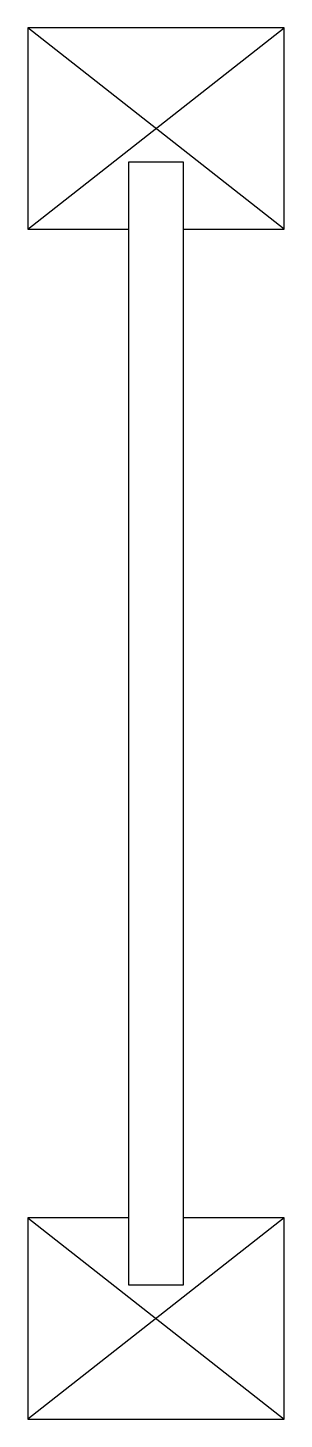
# Model space of a CAD drawing. Extents: x -22 to 22, y 0 to 241.
import ezdxf

# ---------------------------------------------------------------- set-up
doc = ezdxf.new("R2010")
doc.units = 0
doc.header["$LTSCALE"] = 10
doc.header["$MEASUREMENT"] = 0
doc.layers.add('S-WHAT', color=7, linetype='Continuous')
doc.layers.add('S-WSEC', color=7, linetype='Continuous')

msp = doc.modelspace()

# ---------------------------------------------------------------- linework, layer by layer
at = {"layer": 'S-WHAT'}
for p, q in [((22.22, 206.38), (-22.23, 241.3)), ((-22.23, 206.38), (22.22, 241.3)), ((22.22, 34.92), (-22.23, 0)), ((-22.23, 34.92), (22.22, 0))]:
    msp.add_line(p, q, dxfattribs=at)
at = {"layer": 'S-WSEC'}
for points in [[(4.76, 206.38), (22.22, 206.38), (22.22, 241.3), (-22.23, 241.3), (-22.23, 206.38), (-4.76, 206.38)], [(-4.76, 34.92), (-22.23, 34.92), (-22.23, 0), (22.22, 0), (22.22, 34.92), (4.76, 34.92)]]:
    msp.add_lwpolyline(points, dxfattribs=at)
msp.add_lwpolyline([(-4.76, 23.28), (4.76, 23.28), (4.76, 218.02), (-4.76, 218.02)], close=True, dxfattribs=at)

doc.saveas('drawing.dxf')
